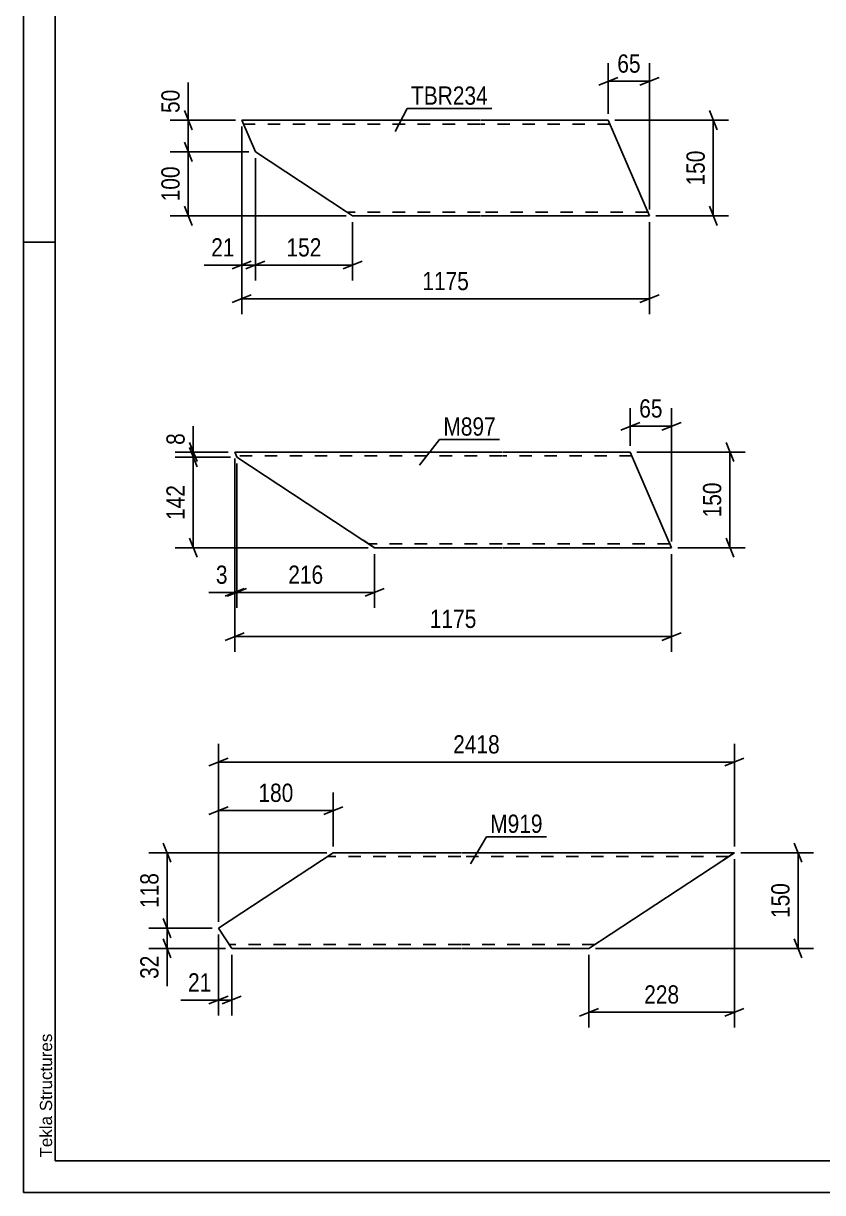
# Model space of a CAD drawing. Header units: millimetres. Extents: x 0 to 594, y 0 to 420.
# Drawn here: x 0 to 125.3, y 0 to 183.3 of the extents above; entities that cross this region are included whole.
import ezdxf

# ---------------------------------------------------------------- set-up
doc = ezdxf.new("R2010")
doc.units = ezdxf.units.MM
doc.linetypes.add('DXK_LINE_DOT2', pattern=[3.9198, 1.9599, -1.9599])
doc.styles.add('Arial', font='ARIAL.TTF', dxfattribs={"height": 0.2})
doc.styles.add('Arial Narrow', font='ARIALN.TTF', dxfattribs={"height": 0.2})

# ---------------------------------------------------------------- blocks, each defined once
blk = doc.blocks.new('Unknown-570386224-1132')
at = {"color": 5, "linetype": 'Continuous'}
for p, q in [((0, 420), (0, 0)), ((5, 415), (5, 5)), ((5, 149), (0, 149)), ((5, 5), (589, 5)), ((0, 0), (594, 0))]:
    blk.add_line(p, q, dxfattribs=at)
at = {"color": 174, "linetype": 'Continuous', "style": 'Arial'}
blk.add_text('Tekla Structures', height=1.9102, rotation=90, dxfattribs=at).set_placement((4.5, 5.5))
blk = doc.blocks.new('Part-570386224-8991 - 8975')
at = {"color": 2, "linetype": 'Continuous'}
for p, q in [((48.6, 53.29), (30.6, 41.46)), ((68.6, 53.29), (48.6, 53.29)), ((111.5, 53.29), (68.7, 53.29)), ((111.5, 53.29), (109.68, 52.09)), ((109.68, 52.09), (88.7, 38.29)), ((30.6, 41.46), (32.68, 38.29)), ((68.6, 38.29), (32.68, 38.29)), ((88.7, 38.29), (68.7, 38.29))]:
    blk.add_line(p, q, dxfattribs=at)
at = {"color": 7, "linetype": 'DXK_LINE_DOT2'}
for p, q in [((111.36, 53.2), (109.68, 52.09)), ((68.6, 52.69), (47.69, 52.69)), ((110.59, 52.69), (68.7, 52.69)), ((32.68, 38.29), (31.89, 39.49)), ((68.6, 38.89), (32.29, 38.89)), ((89.61, 38.89), (68.7, 38.89)), ((89.61, 38.89), (89.68, 38.94))]:
    blk.add_line(p, q, dxfattribs=at)
blk = doc.blocks.new('Part-570386224-8670 - 8654')
at = {"color": 2, "linetype": 'Continuous'}
for p, q in [((71.63, 168.15), (34.24, 168.15)), ((34.24, 168.15), (36.38, 163.18)), ((91.73, 168.15), (71.73, 168.15)), ((97.68, 154.35), (91.73, 168.15)), ((50.5, 153.9), (36.38, 163.18)), ((98.2, 153.15), (97.68, 154.35)), ((51.63, 153.15), (50.5, 153.9)), ((71.63, 153.15), (51.63, 153.15)), ((98.2, 153.15), (71.73, 153.15))]:
    blk.add_line(p, q, dxfattribs=at)
at = {"color": 7, "linetype": 'DXK_LINE_DOT2'}
for p, q in [((71.63, 167.55), (34.5, 167.55)), ((91.99, 167.55), (71.73, 167.55)), ((97.92, 153.8), (97.78, 154.13)), ((71.63, 153.75), (50.72, 153.75)), ((97.94, 153.75), (71.73, 153.75)), ((97.94, 153.75), (97.92, 153.8))]:
    blk.add_line(p, q, dxfattribs=at)
blk = doc.blocks.new('Part-570386224-8837 - 8821')
at = {"color": 2, "linetype": 'Continuous'}
for p, q in [((75.08, 116.11), (33.14, 116.11)), ((33.46, 115.37), (33.14, 116.11)), ((95.18, 116.11), (75.18, 116.11)), ((101.13, 102.31), (95.18, 116.11)), ((33.45, 115.34), (33.42, 115.47)), ((33.45, 115.34), (53.25, 102.31)), ((33.48, 115.32), (33.46, 115.37)), ((55.08, 101.11), (53.25, 102.31)), ((75.08, 101.11), (55.08, 101.11)), ((101.65, 101.11), (75.18, 101.11)), ((101.65, 101.11), (101.13, 102.31))]:
    blk.add_line(p, q, dxfattribs=at)
at = {"color": 7, "linetype": 'DXK_LINE_DOT2'}
for p, q in [((75.08, 115.51), (33.4, 115.51)), ((33.42, 115.47), (33.4, 115.51)), ((33.4, 115.51), (33.42, 115.47)), ((95.44, 115.51), (75.18, 115.51)), ((33.46, 115.37), (33.48, 115.32)), ((54.94, 101.2), (53.25, 102.31)), ((75.08, 101.71), (54.17, 101.71)), ((101.39, 101.71), (75.18, 101.71)), ((101.37, 101.76), (101.23, 102.08)), ((101.39, 101.71), (101.37, 101.76))]:
    blk.add_line(p, q, dxfattribs=at)
blk = doc.blocks.new('StraightDimension-570386224-9063 - 8975')
at = {"color": 7, "linetype": 'Continuous'}
for p, q in [((30.6, 42.46), (30.6, 62.76)), ((48.6, 54.29), (48.6, 62.76)), ((32.1, 60.51), (29.1, 59.31)), ((47.1, 59.31), (50.1, 60.51)), ((30.6, 59.91), (48.6, 59.91))]:
    blk.add_line(p, q, dxfattribs=at)
at = {"color": 0}
blk.add_wipeout([(42.94, 60.66), (42.94, 64.86), (36.26, 64.86), (36.26, 60.66)], dxfattribs=at)
at = {"color": 3, "style": 'Arial Narrow'}
blk.add_text('180', height=2.863, dxfattribs=at).set_placement((36.86, 61.26))
blk = doc.blocks.new('StraightDimension-570386224-8994 - 8975')
at = {"color": 7, "linetype": 'Continuous'}
for p, q in [((30.6, 42.46), (30.6, 70.36)), ((111.5, 54.29), (111.5, 70.36)), ((32.1, 68.11), (29.1, 66.91)), ((110, 66.91), (113, 68.11)), ((30.6, 67.51), (111.5, 67.51))]:
    blk.add_line(p, q, dxfattribs=at)
at = {"color": 0}
blk.add_wipeout([(75.31, 68.26), (75.31, 72.46), (66.8, 72.46), (66.8, 68.26)], dxfattribs=at)
at = {"color": 3, "style": 'Arial Narrow'}
blk.add_text('2418', height=2.863, dxfattribs=at).set_placement((67.4, 68.86))
blk = doc.blocks.new('StraightDimension-570386224-9029 - 8975')
at = {"color": 7, "linetype": 'Continuous'}
for p, q in [((47.6, 53.29), (19.69, 53.29)), ((21.94, 54.79), (23.14, 51.79)), ((22.54, 41.46), (22.54, 53.29)), ((23.14, 39.96), (21.94, 42.96)), ((29.6, 41.46), (19.69, 41.46))]:
    blk.add_line(p, q, dxfattribs=at)
at = {"color": 0}
blk.add_wipeout([(21.79, 50.72), (17.59, 50.72), (17.59, 44.03), (21.79, 44.03)], dxfattribs=at)
at = {"color": 3, "style": 'Arial Narrow'}
blk.add_text('118', height=2.863, rotation=90.0002, dxfattribs=at).set_placement((21.19, 44.63))
blk = doc.blocks.new('StraightDimension-570386224-9005 - 8975')
at = {"color": 7, "linetype": 'Continuous'}
for p, q in [((112.5, 53.29), (123.9, 53.29)), ((122.1, 51.79), (120.9, 54.79)), ((121.5, 38.29), (121.5, 53.29)), ((120.9, 39.79), (122.1, 36.79)), ((89.7, 38.29), (123.9, 38.29))]:
    blk.add_line(p, q, dxfattribs=at)
at = {"color": 0}
blk.add_wipeout([(120.75, 49.14), (116.55, 49.14), (116.55, 42.45), (120.75, 42.45)], dxfattribs=at)
at = {"color": 3, "style": 'Arial Narrow'}
blk.add_text('150', height=2.863, rotation=90.0002, dxfattribs=at).set_placement((120.15, 43.05))
blk = doc.blocks.new('StraightDimension-570386224-9030 - 8975')
at = {"color": 7, "linetype": 'Continuous'}
for p, q in [((21.94, 42.96), (23.14, 39.96)), ((29.6, 41.46), (19.69, 41.46)), ((22.54, 38.29), (22.54, 41.46)), ((23.14, 36.79), (21.94, 39.79)), ((31.68, 38.29), (19.69, 38.29))]:
    blk.add_line(p, q, dxfattribs=at)
at = {"color": 0}
blk.add_wipeout([(21.79, 37.77), (17.59, 37.77), (17.59, 32.91), (21.79, 32.91)], dxfattribs=at)
at = {"color": 7, "linetype": 'Continuous'}
blk.add_line((22.54, 38.29), (22.54, 32.39), dxfattribs=at)
blk.add_line((22.54, 38.29), (22.54, 32.39), dxfattribs=at)
at = {"color": 3, "style": 'Arial Narrow'}
blk.add_text('32', height=2.863, rotation=90.0002, dxfattribs=at).set_placement((21.19, 33.51))
blk = doc.blocks.new('StraightDimension-570386224-9081 - 8975')
at = {"color": 7, "linetype": 'Continuous'}
for p, q in [((30.6, 40.46), (30.6, 27.78)), ((32.68, 37.29), (32.68, 27.78)), ((29.1, 29.58), (32.1, 30.78)), ((30.6, 30.18), (32.68, 30.18)), ((34.18, 30.78), (31.18, 29.58))]:
    blk.add_line(p, q, dxfattribs=at)
at = {"color": 0}
blk.add_wipeout([(30.08, 30.93), (30.08, 35.13), (25.22, 35.13), (25.22, 30.93)], dxfattribs=at)
at = {"color": 7, "linetype": 'Continuous'}
blk.add_line((30.6, 30.18), (24.7, 30.18), dxfattribs=at)
blk.add_line((30.6, 30.18), (24.7, 30.18), dxfattribs=at)
at = {"color": 3, "style": 'Arial Narrow'}
blk.add_text('21', height=2.863, dxfattribs=at).set_placement((25.82, 31.53))
blk = doc.blocks.new('StraightDimension-570386224-9095 - 8975')
at = {"color": 7, "linetype": 'Continuous'}
for p, q in [((111.5, 52.29), (111.5, 25.89)), ((88.7, 37.29), (88.7, 25.89)), ((90.2, 28.89), (87.2, 27.69)), ((88.7, 28.29), (111.5, 28.29)), ((110, 27.69), (113, 28.89))]:
    blk.add_line(p, q, dxfattribs=at)
at = {"color": 0}
blk.add_wipeout([(103.44, 29.04), (103.44, 33.24), (96.76, 33.24), (96.76, 29.04)], dxfattribs=at)
at = {"color": 3, "style": 'Arial Narrow'}
blk.add_text('228', height=2.863, dxfattribs=at).set_placement((97.36, 29.64))
blk = doc.blocks.new('StraightDimension-570386224-8724 - 8654')
at = {"color": 7, "linetype": 'Continuous'}
for p, q in [((25.25, 169.65), (26.45, 166.65)), ((33.24, 168.15), (23, 168.15)), ((25.85, 163.18), (25.85, 168.15)), ((35.38, 163.18), (23, 163.18)), ((26.45, 161.68), (25.25, 164.68))]:
    blk.add_line(p, q, dxfattribs=at)
at = {"color": 0}
blk.add_wipeout([(25.1, 173.54), (20.9, 173.54), (20.9, 168.68), (25.1, 168.68)], dxfattribs=at)
at = {"color": 7, "linetype": 'Continuous'}
blk.add_line((25.85, 168.15), (25.85, 174.06), dxfattribs=at)
blk.add_line((25.85, 168.15), (25.85, 174.06), dxfattribs=at)
at = {"color": 3, "style": 'Arial Narrow'}
blk.add_text('50', height=2.863, rotation=90.0002, dxfattribs=at).set_placement((24.5, 169.28))
blk = doc.blocks.new('StraightDimension-570386224-23634 - 8654')
at = {"color": 7, "linetype": 'Continuous'}
for p, q in [((34.24, 167.15), (34.24, 143.03)), ((36.38, 162.18), (36.38, 143.03)), ((32.74, 144.83), (35.74, 146.03)), ((34.24, 145.43), (36.38, 145.43)), ((37.88, 146.03), (34.88, 144.83))]:
    blk.add_line(p, q, dxfattribs=at)
at = {"color": 0}
blk.add_wipeout([(33.71, 146.18), (33.71, 150.38), (28.86, 150.38), (28.86, 146.18)], dxfattribs=at)
at = {"color": 7, "linetype": 'Continuous'}
blk.add_line((34.24, 145.43), (28.33, 145.43), dxfattribs=at)
blk.add_line((34.24, 145.43), (28.33, 145.43), dxfattribs=at)
at = {"color": 3, "style": 'Arial Narrow'}
blk.add_text('21', height=2.863, dxfattribs=at).set_placement((29.46, 146.78))
blk = doc.blocks.new('StraightDimension-570386224-8807 - 8654')
at = {"color": 7, "linetype": 'Continuous'}
for p, q in [((34.24, 167.15), (34.24, 137.75)), ((98.2, 152.15), (98.2, 137.75)), ((35.74, 140.75), (32.74, 139.55)), ((34.24, 140.15), (98.2, 140.15)), ((96.7, 139.55), (99.7, 140.75))]:
    blk.add_line(p, q, dxfattribs=at)
at = {"color": 0}
blk.add_wipeout([(70.48, 140.9), (70.48, 145.1), (61.96, 145.1), (61.96, 140.9)], dxfattribs=at)
at = {"color": 3, "style": 'Arial Narrow'}
blk.add_text('1175', height=2.863, dxfattribs=at).set_placement((62.56, 141.5))
blk = doc.blocks.new('StraightDimension-570386224-23633 - 8654')
at = {"color": 7, "linetype": 'Continuous'}
for p, q in [((36.38, 162.18), (36.38, 143.03)), ((51.63, 152.15), (51.63, 143.03)), ((37.88, 146.03), (34.88, 144.83)), ((36.38, 145.43), (51.63, 145.43)), ((50.13, 144.83), (53.13, 146.03))]:
    blk.add_line(p, q, dxfattribs=at)
at = {"color": 0}
blk.add_wipeout([(47.35, 146.18), (47.35, 150.38), (40.66, 150.38), (40.66, 146.18)], dxfattribs=at)
at = {"color": 3, "style": 'Arial Narrow'}
blk.add_text('152', height=2.863, dxfattribs=at).set_placement((41.26, 146.78))
blk = doc.blocks.new('StraightDimension-570386224-8763 - 8654')
at = {"color": 7, "linetype": 'Continuous'}
for p, q in [((108.8, 166.65), (107.6, 169.65)), ((92.73, 168.15), (110.6, 168.15)), ((108.2, 153.15), (108.2, 168.15)), ((107.6, 154.65), (108.8, 151.65)), ((99.2, 153.15), (110.6, 153.15))]:
    blk.add_line(p, q, dxfattribs=at)
at = {"color": 0}
blk.add_wipeout([(107.45, 164), (103.25, 164), (103.25, 157.31), (107.45, 157.31)], dxfattribs=at)
at = {"color": 3, "style": 'Arial Narrow'}
blk.add_text('150', height=2.863, rotation=90.0002, dxfattribs=at).set_placement((106.85, 157.91))
blk = doc.blocks.new('StraightDimension-570386224-8673 - 8654')
at = {"color": 7, "linetype": 'Continuous'}
for p, q in [((91.73, 169.15), (91.73, 177.1)), ((98.2, 154.15), (98.2, 177.1)), ((90.23, 173.65), (93.23, 174.85)), ((91.73, 174.25), (98.2, 174.25)), ((99.7, 174.85), (96.7, 173.65))]:
    blk.add_line(p, q, dxfattribs=at)
at = {"color": 0}
blk.add_wipeout([(97.39, 175), (97.39, 179.2), (92.54, 179.2), (92.54, 175)], dxfattribs=at)
at = {"color": 3, "style": 'Arial Narrow'}
blk.add_text('65', height=2.863, dxfattribs=at).set_placement((93.14, 175.6))
blk = doc.blocks.new('StraightDimension-570386224-8725 - 8654')
at = {"color": 7, "linetype": 'Continuous'}
for p, q in [((35.38, 163.18), (23, 163.18)), ((25.25, 164.68), (26.45, 161.68)), ((25.85, 153.15), (25.85, 163.18)), ((26.45, 151.65), (25.25, 154.65)), ((50.63, 153.15), (23, 153.15))]:
    blk.add_line(p, q, dxfattribs=at)
at = {"color": 0}
blk.add_wipeout([(25.1, 161.51), (20.9, 161.51), (20.9, 154.83), (25.1, 154.83)], dxfattribs=at)
at = {"color": 3, "style": 'Arial Narrow'}
blk.add_text('100', height=2.863, rotation=90.0002, dxfattribs=at).set_placement((24.5, 155.43))
blk = doc.blocks.new('StraightDimension-570386224-8961 - 8821')
at = {"color": 7, "linetype": 'Continuous'}
for p, q in [((33.14, 115.11), (33.14, 84.79)), ((101.65, 100.11), (101.65, 84.79)), ((34.64, 87.79), (31.64, 86.59)), ((33.14, 87.19), (101.65, 87.19)), ((100.15, 86.59), (103.15, 87.79))]:
    blk.add_line(p, q, dxfattribs=at)
at = {"color": 0}
blk.add_wipeout([(71.65, 87.94), (71.65, 92.14), (63.14, 92.14), (63.14, 87.94)], dxfattribs=at)
at = {"color": 3, "style": 'Arial Narrow'}
blk.add_text('1175', height=2.863, dxfattribs=at).set_placement((63.74, 88.54))
blk = doc.blocks.new('StraightDimension-570386224-23755 - 8821')
at = {"color": 7, "linetype": 'Continuous'}
for p, q in [((33.48, 114.32), (33.48, 91.71)), ((55.08, 100.11), (55.08, 91.71)), ((34.98, 94.71), (31.98, 93.51)), ((33.48, 94.11), (55.08, 94.11)), ((53.58, 93.51), (56.58, 94.71))]:
    blk.add_line(p, q, dxfattribs=at)
at = {"color": 0}
blk.add_wipeout([(47.62, 94.86), (47.62, 99.06), (40.94, 99.06), (40.94, 94.86)], dxfattribs=at)
at = {"color": 3, "style": 'Arial Narrow'}
blk.add_text('216', height=2.863, dxfattribs=at).set_placement((41.54, 95.46))
blk = doc.blocks.new('StraightDimension-570386224-23671 - 8821')
at = {"color": 7, "linetype": 'Continuous'}
for p, q in [((26.04, 117.61), (27.24, 114.61)), ((32.14, 116.11), (23.79, 116.11)), ((27.24, 113.82), (26.04, 116.82)), ((26.64, 115.32), (26.64, 116.11)), ((32.48, 115.32), (23.79, 115.32))]:
    blk.add_line(p, q, dxfattribs=at)
at = {"color": 0}
blk.add_wipeout([(25.89, 119.66), (21.69, 119.66), (21.69, 116.64), (25.89, 116.64)], dxfattribs=at)
at = {"color": 7, "linetype": 'Continuous'}
blk.add_line((26.64, 116.11), (26.64, 120.19), dxfattribs=at)
blk.add_line((26.64, 116.11), (26.64, 120.19), dxfattribs=at)
at = {"color": 3, "style": 'Arial Narrow'}
blk.add_text('8', height=2.86, rotation=90.0002, dxfattribs=at).set_placement((25.29, 117.24))
blk = doc.blocks.new('StraightDimension-570386224-8917 - 8821')
at = {"color": 7, "linetype": 'Continuous'}
for p, q in [((111.39, 114.61), (110.19, 117.61)), ((96.18, 116.11), (113.19, 116.11)), ((110.79, 101.11), (110.79, 116.11)), ((102.65, 101.11), (113.19, 101.11)), ((110.19, 102.61), (111.39, 99.61))]:
    blk.add_line(p, q, dxfattribs=at)
at = {"color": 0}
blk.add_wipeout([(110.04, 111.95), (105.84, 111.95), (105.84, 105.27), (110.04, 105.27)], dxfattribs=at)
at = {"color": 3, "style": 'Arial Narrow'}
blk.add_text('150', height=2.863, rotation=90.0002, dxfattribs=at).set_placement((109.44, 105.87))
blk = doc.blocks.new('StraightDimension-570386224-8840 - 8821')
at = {"color": 7, "linetype": 'Continuous'}
for p, q in [((95.18, 117.11), (95.18, 123.02)), ((101.65, 102.11), (101.65, 123.02)), ((93.68, 119.57), (96.68, 120.77)), ((95.18, 120.17), (101.65, 120.17)), ((103.15, 120.77), (100.15, 119.57))]:
    blk.add_line(p, q, dxfattribs=at)
at = {"color": 0}
blk.add_wipeout([(100.84, 120.92), (100.84, 125.12), (95.98, 125.12), (95.98, 120.92)], dxfattribs=at)
at = {"color": 3, "style": 'Arial Narrow'}
blk.add_text('65', height=2.863, dxfattribs=at).set_placement((96.58, 121.52))
blk = doc.blocks.new('StraightDimension-570386224-23672 - 8821')
at = {"color": 7, "linetype": 'Continuous'}
for p, q in [((27.24, 113.82), (26.04, 116.82)), ((32.48, 115.32), (23.79, 115.32)), ((26.64, 101.11), (26.64, 115.32)), ((54.08, 101.11), (23.79, 101.11)), ((26.04, 102.61), (27.24, 99.61))]:
    blk.add_line(p, q, dxfattribs=at)
at = {"color": 0}
blk.add_wipeout([(25.89, 111.56), (21.69, 111.56), (21.69, 104.87), (25.89, 104.87)], dxfattribs=at)
at = {"color": 3, "style": 'Arial Narrow'}
blk.add_text('142', height=2.863, rotation=90.0002, dxfattribs=at).set_placement((25.29, 105.47))
blk = doc.blocks.new('StraightDimension-570386224-23756 - 8821')
at = {"color": 7, "linetype": 'Continuous'}
for p, q in [((33.14, 115.11), (33.14, 91.71)), ((33.48, 114.32), (33.48, 91.71)), ((31.64, 93.51), (34.64, 94.71)), ((34.98, 94.71), (31.98, 93.51)), ((33.14, 94.11), (33.48, 94.11))]:
    blk.add_line(p, q, dxfattribs=at)
at = {"color": 0}
blk.add_wipeout([(32.61, 94.86), (32.61, 99.06), (29.59, 99.06), (29.59, 94.86)], dxfattribs=at)
at = {"color": 7, "linetype": 'Continuous'}
blk.add_line((33.14, 94.11), (29.06, 94.11), dxfattribs=at)
blk.add_line((33.14, 94.11), (29.06, 94.11), dxfattribs=at)
at = {"color": 3, "style": 'Arial Narrow'}
blk.add_text('3', height=2.86, dxfattribs=at).set_placement((30.19, 95.46))
blk = doc.blocks.new('Mark-570386224-8987 - 8975')
at = {"color": 0}
blk.add_wipeout([(81.44, 56.41), (81.44, 59.41), (73.21, 59.41), (73.21, 56.41)], dxfattribs=at)
blk.add_wipeout([(81.44, 56.41), (81.44, 59.41), (73.21, 59.41), (73.21, 56.41)], dxfattribs=at)
at = {"color": 30, "linetype": 'Continuous'}
for p, q in [((70.14, 51.57), (72.61, 55.81)), ((72.61, 55.81), (82.04, 55.81))]:
    blk.add_line(p, q, dxfattribs=at)
at = {"color": 3, "style": 'Arial Narrow'}
blk.add_text('M919', height=2.863, dxfattribs=at).set_placement((73.21, 56.41))
blk = doc.blocks.new('Mark-570386224-8666 - 8654')
at = {"color": 0}
blk.add_wipeout([(72.85, 170.58), (72.85, 173.58), (60.79, 173.58), (60.79, 170.58)], dxfattribs=at)
blk.add_wipeout([(72.85, 170.58), (72.85, 173.58), (60.79, 173.58), (60.79, 170.58)], dxfattribs=at)
at = {"color": 30, "linetype": 'Continuous'}
for p, q in [((58.29, 166.36), (60.19, 169.98)), ((60.19, 169.98), (73.45, 169.98))]:
    blk.add_line(p, q, dxfattribs=at)
at = {"color": 3, "style": 'Arial Narrow'}
blk.add_text('TBR234', height=2.863, dxfattribs=at).set_placement((60.79, 170.58))
blk = doc.blocks.new('Mark-570386224-8833 - 8821')
at = {"color": 0}
blk.add_wipeout([(74.09, 118.69), (74.09, 121.69), (65.87, 121.69), (65.87, 118.69)], dxfattribs=at)
blk.add_wipeout([(74.09, 118.69), (74.09, 121.69), (65.87, 121.69), (65.87, 118.69)], dxfattribs=at)
at = {"color": 30, "linetype": 'Continuous'}
for p, q in [((62.12, 114.05), (65.27, 118.09)), ((65.27, 118.09), (74.69, 118.09))]:
    blk.add_line(p, q, dxfattribs=at)
at = {"color": 3, "style": 'Arial Narrow'}
blk.add_text('M897', height=2.863, dxfattribs=at).set_placement((65.87, 118.69))

msp = doc.modelspace()

# ---------------------------------------------------------------- block references
for name in ['Unknown-570386224-1132', 'Part-570386224-8670 - 8654', 'Part-570386224-8837 - 8821', 'Part-570386224-8991 - 8975']:
    msp.add_blockref(name, (0, 0))

# ---------------------------------------------------------------- next in the draw order: block references
for name in ['StraightDimension-570386224-8724 - 8654', 'StraightDimension-570386224-8961 - 8821', 'StraightDimension-570386224-9063 - 8975']:
    msp.add_blockref(name, (0, 0))

# ---------------------------------------------------------------- next in the draw order: block references
for name in ['StraightDimension-570386224-23634 - 8654', 'Mark-570386224-8833 - 8821', 'StraightDimension-570386224-8917 - 8821', 'StraightDimension-570386224-23755 - 8821', 'StraightDimension-570386224-8994 - 8975']:
    msp.add_blockref(name, (0, 0))

# ---------------------------------------------------------------- next in the draw order: block references
for name in ['StraightDimension-570386224-8807 - 8654', 'StraightDimension-570386224-8840 - 8821', 'StraightDimension-570386224-23671 - 8821', 'Mark-570386224-8987 - 8975', 'StraightDimension-570386224-9029 - 8975', 'StraightDimension-570386224-9005 - 8975']:
    msp.add_blockref(name, (0, 0))

# ---------------------------------------------------------------- next in the draw order: block references
for name in ['Mark-570386224-8666 - 8654', 'StraightDimension-570386224-8763 - 8654', 'StraightDimension-570386224-23633 - 8654', 'StraightDimension-570386224-23672 - 8821', 'StraightDimension-570386224-9095 - 8975', 'StraightDimension-570386224-9030 - 8975']:
    msp.add_blockref(name, (0, 0))

# ---------------------------------------------------------------- next in the draw order: block references
for name in ['StraightDimension-570386224-8673 - 8654', 'StraightDimension-570386224-8725 - 8654', 'StraightDimension-570386224-23756 - 8821', 'StraightDimension-570386224-9081 - 8975']:
    msp.add_blockref(name, (0, 0))

doc.saveas('drawing.dxf')
